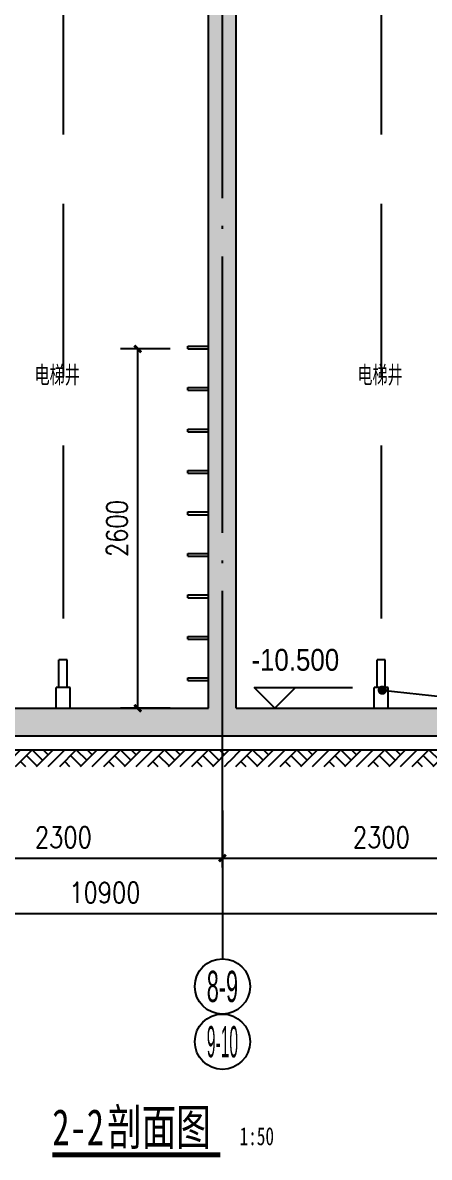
# Model space of a CAD drawing. Extents: x 718358 to 1668613, y -348838 to -159582.
# Drawn here: x 851284 to 854225, y -254388 to -246181 of the extents above; entities that cross this region are included whole.
import ezdxf
from ezdxf.enums import TextEntityAlignment as Align

# ---------------------------------------------------------------- set-up
doc = ezdxf.new("R2010")
doc.units = 0
doc.header["$LTSCALE"] = 1000
doc.linetypes.add('DASH', pattern=[0.35, 0.25, -0.1])
doc.linetypes.add('DOTE', pattern=[2.42, 2, -0.2, 0.02, -0.2])
for name, color, linetype in [('建-墙体', 2, 'Continuous'), ('建-尺寸', 73, 'Continuous'), ('建-引出', 3, 'Continuous'), ('建-影线', 8, 'Continuous'), ('建-房间名', 7, 'Continuous'), ('建-标高', 3, 'Continuous'), ('建-符号', 3, 'Continuous'), ('建-符号说明', 7, 'Continuous'), ('建-轴标', 3, 'Continuous'), ('建-轴网', 14, 'DOTE')]:
    doc.layers.add(name, color=color, linetype=linetype)
doc.styles.add('_TCH_AXIS', font='gt宽度调整.shx', dxfattribs={"bigfont": 'gt国标汉字.shx'})
doc.styles.add('_TCH_DIM', font='gt单线西文.shx', dxfattribs={"width": 0.8, "bigfont": 'gt单线中文.shx'})
doc.styles.add('_TCH_SPACE', font='gt单线西文.shx', dxfattribs={"width": 0.8, "height": 5, "bigfont": 'gt单线中文.shx'})
doc.styles.add('DIM_FONT', font='SIMPLEX.shx', dxfattribs={"width": 0.8, "bigfont": 'GBCBIG.shx'})
doc.styles.add('黑体字', font='simhei.ttf', dxfattribs={"width": 0.7})
doc.dimstyles.new('DIMN50', dxfattribs={"dimscale": 0.5, "dimtxt": 300, "dimasz": 100, "dimexe": 250, "dimexo": 300, "dimgap": 150, "dimtad": 1, "dimdec": 0, "dimzin": 0, "dimdsep": 46, "dimtxsty": 'DIM_FONT', "dimblk": 'ARCHTICK', "dimcen": 0.09, "dimdle": 1, "dimclrt": 7, "dimazin": 2, "dimtfac": 1, "dimtdec": 0, "dimtix": 1, "dimtmove": 2, "dimatfit": 3, "dimldrblk": 'ARCHTICK', "dimfxl": 1, "dimtolj": 1, "dimtzin": 0, "dimarcsym": 0})

# ---------------------------------------------------------------- blocks, each defined once
blk = doc.blocks.new('_ArchTick')
at = {"color": 0, "linetype": 'ByBlock', "const_width": 0.4}
blk.add_lwpolyline([(-0.5, -0.5), (0.5, 0.5)], dxfattribs=at)
blk = doc.blocks.new('*D2672')
at = {"layer": 'Defpoints', "color": 0, "transparency": 16777216}
for p in [(846428.6, -251579.8), (857328.6, -251579.8), (857328.6, -252623.4)]:
    blk.add_point(p, dxfattribs=at)
at = {"layer": '建-轴标', "color": 0, "lineweight": -2, "transparency": 16777216}
for p, q in [((846428.6, -251729.8), (846428.6, -252748.4)), ((857328.6, -251729.8), (857328.6, -252748.4)), ((846428.1, -252623.4), (857329.1, -252623.4))]:
    blk.add_line(p, q, dxfattribs=at)
at = {"layer": '建-轴标', "color": 0, "lineweight": -2, "transparency": 16777216, "xscale": 50, "yscale": 50, "zscale": 50, "rotation": 180}
blk.add_blockref('_ArchTick', (846428.6, -252623.4), dxfattribs=at)
at = {"layer": '建-轴标', "color": 0, "lineweight": -2, "transparency": 16777216, "xscale": 50, "yscale": 50, "zscale": 50}
blk.add_blockref('_ArchTick', (857328.6, -252623.4), dxfattribs=at)
at = {"layer": '建-轴标', "color": 7, "transparency": 16777216, "insert": (851878.6, -252473.4), "char_height": 150, "attachment_point": 5, "style": 'DIM_FONT'}
blk.add_mtext('\\A1;10900', dxfattribs=at)
blk = doc.blocks.new('*D2677')
at = {"layer": 'Defpoints', "color": 0, "transparency": 16777216}
for p in [(852728.3, -251729.8), (855028.2, -251729.8), (855028.2, -252223.4)]:
    blk.add_point(p, dxfattribs=at)
at = {"layer": '建-轴标', "color": 0, "lineweight": -2, "transparency": 16777216}
for p, q in [((852728.3, -251879.8), (852728.3, -252348.4)), ((855028.2, -251879.8), (855028.2, -252348.4)), ((852727.8, -252223.4), (855028.7, -252223.4))]:
    blk.add_line(p, q, dxfattribs=at)
at = {"layer": '建-轴标', "color": 0, "lineweight": -2, "transparency": 16777216, "xscale": 50, "yscale": 50, "zscale": 50, "rotation": 180}
blk.add_blockref('_ArchTick', (852728.3, -252223.4), dxfattribs=at)
at = {"layer": '建-轴标', "color": 0, "lineweight": -2, "transparency": 16777216, "xscale": 50, "yscale": 50, "zscale": 50}
blk.add_blockref('_ArchTick', (855028.2, -252223.4), dxfattribs=at)
at = {"layer": '建-轴标', "color": 7, "transparency": 16777216, "insert": (853878.2, -252073.4), "char_height": 150, "attachment_point": 5, "style": 'DIM_FONT'}
blk.add_mtext('\\A1;2300', dxfattribs=at)
blk = doc.blocks.new('*D2678')
at = {"layer": 'Defpoints', "color": 0, "transparency": 16777216}
for p in [(850428.3, -251729.8), (852728.3, -251729.8), (852728.3, -252223.4)]:
    blk.add_point(p, dxfattribs=at)
at = {"layer": '建-轴标', "color": 0, "lineweight": -2, "transparency": 16777216}
for p, q in [((850428.3, -251879.8), (850428.3, -252348.4)), ((852728.3, -251879.8), (852728.3, -252348.4)), ((850427.8, -252223.4), (852728.8, -252223.4))]:
    blk.add_line(p, q, dxfattribs=at)
at = {"layer": '建-轴标', "color": 0, "lineweight": -2, "transparency": 16777216, "xscale": 50, "yscale": 50, "zscale": 50, "rotation": 180}
blk.add_blockref('_ArchTick', (850428.3, -252223.4), dxfattribs=at)
at = {"layer": '建-轴标', "color": 0, "lineweight": -2, "transparency": 16777216, "xscale": 50, "yscale": 50, "zscale": 50}
blk.add_blockref('_ArchTick', (852728.3, -252223.4), dxfattribs=at)
at = {"layer": '建-轴标', "color": 7, "transparency": 16777216, "insert": (851578.3, -252073.4), "char_height": 150, "attachment_point": 5, "style": 'DIM_FONT'}
blk.add_mtext('\\A1;2300', dxfattribs=at)
blk = doc.blocks.new('*D2681')
at = {"layer": 'Defpoints', "color": 0, "transparency": 16777216}
for p in [(852116.2, -248540), (852499.6, -248540), (852499.6, -251140)]:
    blk.add_point(p, dxfattribs=at)
at = {"layer": '建-尺寸', "color": 0, "lineweight": -2, "transparency": 16777216}
for p, q in [((852349.6, -248540), (851991.2, -248540)), ((852116.2, -251140.5), (852116.2, -248539.5)), ((852349.6, -251140), (851991.2, -251140))]:
    blk.add_line(p, q, dxfattribs=at)
at = {"layer": '建-尺寸', "color": 0, "lineweight": -2, "transparency": 16777216, "xscale": 50, "yscale": 50, "zscale": 50}
for p, rotation in [((852116.2, -248540), 90), ((852116.2, -251140), 270)]:
    blk.add_blockref('_ArchTick', p, dxfattribs=dict(at, rotation=rotation))
at = {"layer": '建-尺寸', "color": 7, "transparency": 16777216, "insert": (851966.2, -249840), "char_height": 150, "attachment_point": 5, "rotation": 90, "style": 'DIM_FONT'}
blk.add_mtext('\\A1;2600', dxfattribs=at)
blk = doc.blocks.new('$LinePat$素土夯实')
at = {"color": 0}
for p, q in [((0, -210), (210, 0)), ((120, -300), (420, 0)), ((420, 0), (608, -188)), ((495, -300), (795, 0)), ((615, 0), (705, -90)), ((315, -105), (502, -293)), ((210, -210), (300, -300)), ((705, -300), (795, -210))]:
    blk.add_line(p, q, dxfattribs=at)

msp = doc.modelspace()

# ---------------------------------------------------------------- hatches: boundary and pattern name
at = {"layer": '建-影线'}
h = msp.add_hatch(dxfattribs=at)
h.set_pattern_fill('钢筋混凝土', color=256, scale=50, style=0)
h.set_pattern_definition([(45, (0, 0), (-88.388348, 88.388348), []), (50, (0, 0), (358.63009, -31.37607), [37.5, -412.5]), (355, (0, 0), (-69.37567, 376.09607), [30, -330]), (100.4514, (29.9, -2.6), (289.25469, 344.71977), [31.8701, -350.57106]), (46.1842, (0, 100), (533.62052, -82.7595), [56.25, -618.75]), (96.6356, (44.47, 93.1), (467.33135, 487.05894), [47.80514, -525.8565]), (351.1842, (0, 100), (467.33097, 487.0593), [45, -495]), (21, (50, 75), (298.45353, -201.30945), [37.5, -412.5]), (326, (50, 75), (121.65767, 362.57502), [30, -330]), (71.4514, (74.87, 58.22), (420.11131, 161.26525), [31.8701, -350.57106]), (37.5, (0, 0), (6.079928, 166.446927), [0, -326, 0, -335, 0, -331.25]), (7.5, (0, 0), (131.53477, 197.205856), [0, -191, 0, -318.5, 0, -126.25]), (327.5, (-111.5, 0), (266.911218, -11.277436), [0, -125, 0, -390, 0, -517.5]), (317.5, (-161.5, 0), (291.593085, 50.05249), [0, -162.5, 0, -259, 0, -367.5])])
h.paths.add_polyline_path([(857428.6, -243790), (857128.6, -243790), (857128.6, -243940), (857428.6, -243940)])
h.paths.add_polyline_path([(848228.6, -240690), (846050.5, -240690), (846050.5, -240790), (846328.6, -240790), (846328.6, -243940), (846628.6, -243940), (846628.6, -240790), (847928.6, -240790), (847928.6, -246090), (846050.5, -246090), (846050.5, -246190), (846328.6, -246190), (846328.6, -246790), (846628.6, -246790), (846628.6, -246190), (847928.6, -246190), (847928.6, -250240), (846050.5, -250240), (846050.5, -250440), (850328.6, -250440), (850328.6, -251340), (855228.6, -251340), (855228.6, -251153.8), (854928.6, -251121.5), (854928.6, -251140), (852828.6, -251140), (852828.6, -240690), (852628.6, -240690), (852628.6, -251140), (850528.6, -251140), (850528.6, -240690), (850328.6, -240690), (850328.6, -248040), (848228.6, -248040)])
h.paths.add_polyline_path([(848228.6, -248140), (850328.6, -248140), (850328.6, -250240), (848228.6, -250240)], flags=16)
h.paths.add_polyline_path([(848623.3, -250090), (848923.3, -250090), (848773.3, -250240)], flags=0)
h.paths.add_polyline_path([(857428.6, -237790), (857128.6, -237790), (857128.6, -237940), (857428.6, -237940)])
h.paths.add_polyline_path([(855228.6, -238290), (854928.6, -238290), (854928.6, -238440), (855228.6, -238440)])
h.paths.add_polyline_path([(855228.6, -243690), (854928.6, -243690), (854928.6, -243840), (855228.6, -243840)], flags=17)
h.paths.add_polyline_path([(855228.6, -235190), (857128.6, -235190), (857128.6, -236090), (857428.6, -236090), (857428.6, -235190), (857677.3, -235190), (857677.3, -235090), (857428.6, -235090), (857428.6, -234940), (857358.6, -234940), (857368.6, -234955), (857368.6, -234975), (857358.6, -234975), (857358.6, -235035), (857346.1, -235035), (857346.1, -235030), (857353.6, -235030), (857353.6, -234980), (857303.6, -234980), (857303.6, -235030), (857311.1, -235030), (857311.1, -235035), (857298.6, -235035), (857298.6, -234975), (857288.6, -234975), (857288.6, -234955), (857298.6, -234940), (857228.6, -234940), (857228.6, -235090), (854928.6, -235090), (854928.6, -236090), (855228.6, -236090)])
h.paths.add_polyline_path([(846628.6, -235190), (847928.6, -235190), (847928.6, -240690), (848228.6, -240690), (848228.6, -233734.5), (847928.6, -233734.5), (847928.6, -235090), (846528.6, -235090), (846528.6, -234940), (846328.6, -234940), (846328.6, -235040), (846050.5, -235040), (846050.5, -235140), (846328.6, -235140), (846328.6, -236090), (846628.6, -236090)])
h.paths.add_polyline_path([(850528.6, -233734.5), (850328.6, -233734.5), (850328.6, -240690), (850528.6, -240690)])
h.paths.add_polyline_path([(852828.6, -233734.5), (852628.6, -233734.5), (852628.6, -240690), (852828.6, -240690)])
h.paths.add_polyline_path([(848673.3, -250007.7), (849376.1, -250007.7), (849376.1, -249771.4), (848673.3, -249771.4)], flags=8)
h.paths.add_polyline_path([(857128.6, -242940), (857428.6, -242940), (857428.6, -242040), (857677.3, -242040), (857677.3, -241940), (857428.6, -241940), (857428.6, -240790), (857677.3, -240790), (857677.3, -240690), (854928.6, -240690), (854928.6, -243690), (855228.6, -243690), (855228.6, -240790), (857128.6, -240790)])
h.paths.add_polyline_path([(848228.6, -248140), (850328.6, -248140), (850328.6, -248040), (848228.6, -248040)], flags=16)

# ---------------------------------------------------------------- linework, layer by layer
at = {"layer": '建-墙体', "color": 9, "linetype": 'DASH', "ltscale": 5}
for p, q in [((851578.6, -250490), (851578.6, -233734.5)), ((853878.6, -250490), (853878.6, -233734.5))]:
    msp.add_line(p, q, dxfattribs=at)
at = {"layer": '建-墙体'}
for p, q in [((852628.6, -251140), (852628.6, -233734.5)), ((852828.6, -251140), (852828.6, -233734.5)), ((850528.6, -251140), (852628.6, -251140)), ((852828.6, -251140), (854928.6, -251140)), ((850228.6, -251340), (855328.6, -251340)), ((850228.6, -251440), (855328.6, -251440))]:
    msp.add_line(p, q, dxfattribs=at)
at = {"layer": '建-墙体', "color": 3}
for p, q in [((852478.6, -248540), (852478.6, -248520)), ((852478.6, -248520), (852628.6, -248520)), ((852478.6, -248540), (852628.6, -248540)), ((852478.6, -248840), (852478.6, -248820)), ((852478.6, -248820), (852628.6, -248820)), ((852478.6, -248840), (852628.6, -248840)), ((852478.6, -249140), (852478.6, -249120)), ((852478.6, -249120), (852628.6, -249120)), ((852478.6, -249140), (852628.6, -249140)), ((852478.6, -249420), (852628.6, -249420)), ((852478.6, -249440), (852478.6, -249420)), ((852478.6, -249440), (852628.6, -249440)), ((852478.6, -249740), (852478.6, -249720)), ((852478.6, -249720), (852628.6, -249720)), ((852478.6, -249740), (852628.6, -249740)), ((852478.6, -250040), (852478.6, -250020)), ((852478.6, -250020), (852628.6, -250020)), ((852478.6, -250040), (852628.6, -250040)), ((852478.6, -250320), (852628.6, -250320)), ((852478.6, -250340), (852478.6, -250320)), ((852478.6, -250340), (852628.6, -250340)), ((852478.6, -250620), (852628.6, -250620)), ((852478.6, -250640), (852478.6, -250620)), ((852478.6, -250640), (852628.6, -250640)), ((851606.5, -250790), (851546.5, -250790)), ((851546.5, -250990), (851546.5, -250790)), ((851606.5, -250990), (851606.5, -250790)), ((853906.5, -250790), (853846.5, -250790)), ((853846.5, -250990), (853846.5, -250790)), ((853906.5, -250990), (853906.5, -250790)), ((852478.6, -250920), (852628.6, -250920)), ((852478.6, -250940), (852478.6, -250920)), ((852478.6, -250940), (852628.6, -250940)), ((851626.5, -250990), (851526.5, -250990)), ((851526.5, -251140), (851526.5, -250990)), ((851626.5, -251140), (851626.5, -250990)), ((853926.5, -250990), (853826.5, -250990)), ((853826.5, -251140), (853826.5, -250990)), ((853926.5, -251140), (853926.5, -250990))]:
    msp.add_line(p, q, dxfattribs=at)
at = {"layer": '建-引出'}
msp.add_line((853884.7, -251009.1), (855732.7, -251208.2), dxfattribs=at)
at = {"layer": '建-引出', "const_width": 33.3}
msp.add_lwpolyline([(853868.1, -251007.3, 1), (853901.3, -251010.8, 1)], format="xyb", close=True, dxfattribs=at)
at = {"layer": '建-标高'}
for p, q in [((853107.5, -251140), (852957.5, -250990)), ((852957.5, -250990), (853669.4, -250990)), ((853107.5, -251140), (853257.5, -250990))]:
    msp.add_line(p, q, dxfattribs=at)
at = {"layer": '建-符号', "const_width": 35}
msp.add_lwpolyline([(851498.4, -254370.7), (852712.8, -254370.7)], dxfattribs=at)
at = {"layer": '建-轴标'}
msp.add_line((852728.2, -251952.1), (852728.7, -252952.1), dxfattribs=at)
for centre in [(852728.7, -253152.1), (852728.7, -253552.1)]:
    msp.add_circle(centre, 200, dxfattribs=at)
at = {"layer": '建-轴网'}
msp.add_line((852728.6, -252291), (852728.6, -223392.4), dxfattribs=at)

# ---------------------------------------------------------------- block references
at = {"layer": '建-影线', "xscale": 0.4009433962260169, "yscale": 0.4, "zscale": 0.4}
for p in [(851184.8, -251440), (851503.6, -251440), (851822.3, -251440), (852141.1, -251440), (852459.8, -251440), (852778.6, -251440), (853097.3, -251440), (853416.1, -251440), (853734.8, -251440), (854053.6, -251440)]:
    msp.add_blockref('$LinePat$素土夯实', p, dxfattribs=at)

# ---------------------------------------------------------------- texts
at = {"layer": '建-房间名', "style": '_TCH_SPACE', "width": 0.8}
for p in [(851370, -248804.9), (853704.9, -248804.9)]:
    msp.add_text('电梯井', height=143.31, dxfattribs=at).set_placement(p)
at = {"layer": '建-符号说明'}
for s, height, style, width, p in [('-10.500', 157.5, '_TCH_DIM', 0.888889, (852938.1, -250868.3)), ('剖面图', 261.39, '黑体字', 0.7, (851895.4, -254300.7)), ('2-2', 261.39, '黑体字', 0.7, (851498.4, -254300.7)), ('1:50', 130.7, '黑体字', 0.7, (852852.8, -254300.7))]:
    msp.add_text(s, height=height, dxfattribs=dict(at, style=style, width=width)).set_placement(p)
at = {"layer": '建-轴标', "style": '_TCH_AXIS'}
for s, width, p, p2 in [('8-9', 0.355932, (852615.5, -253265.2), (852841.8, -253265.2)), ('9-10', 0.276316, (852615.5, -253665.2), (852841.8, -253665.2))]:
    msp.add_text(s, height=226.27, dxfattribs=dict(at, width=width)).set_placement(p, p2, align=Align.FIT)

# ---------------------------------------------------------------- dimensions: what is measured, and where the dimension line sits
at = {"layer": '建-尺寸'}
dim = msp.add_aligned_dim(p1=(852499.6, -251140), p2=(852499.6, -248540), distance=383.4, dimstyle='DIMN50', dxfattribs=at)
dim.commit()
dim.dimension.update_dxf_attribs({"geometry": '*D2681', "text_midpoint": (851966.2, -249840)})
at = {"layer": '建-轴标'}
for p1, p2, distance, picture, middle in [((846428.6, -251579.8), (857328.6, -251579.8), -1043.5, '*D2672', (851878.6, -252473.4)), ((850428.3, -251729.8), (852728.3, -251729.8), -493.5, '*D2678', (851578.3, -252073.4)), ((852728.3, -251729.8), (855028.2, -251729.8), -493.5, '*D2677', (853878.2, -252073.4))]:
    dim = msp.add_aligned_dim(p1=p1, p2=p2, distance=distance, dimstyle='DIMN50', dxfattribs=at)
    dim.commit()
    dim.dimension.update_dxf_attribs({"geometry": picture, "text_midpoint": middle})

doc.saveas('drawing.dxf')
